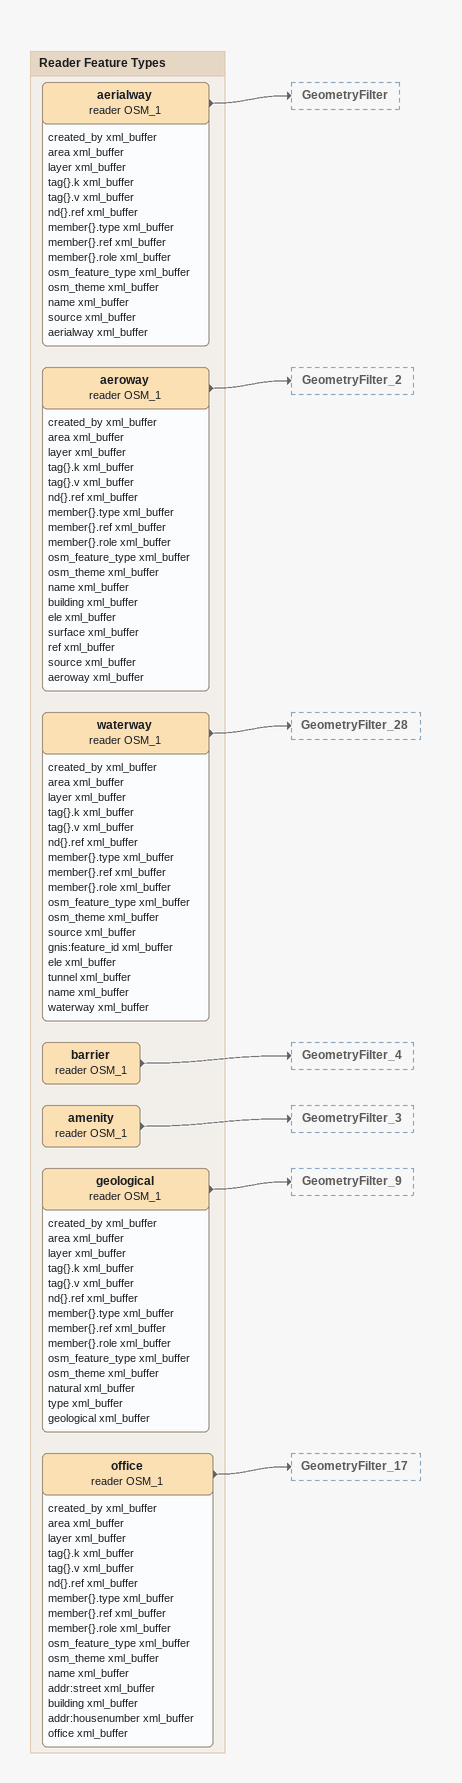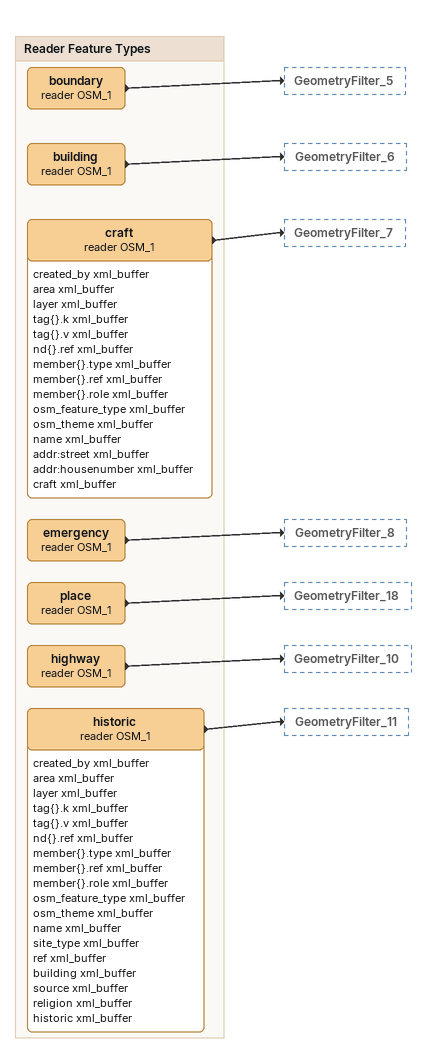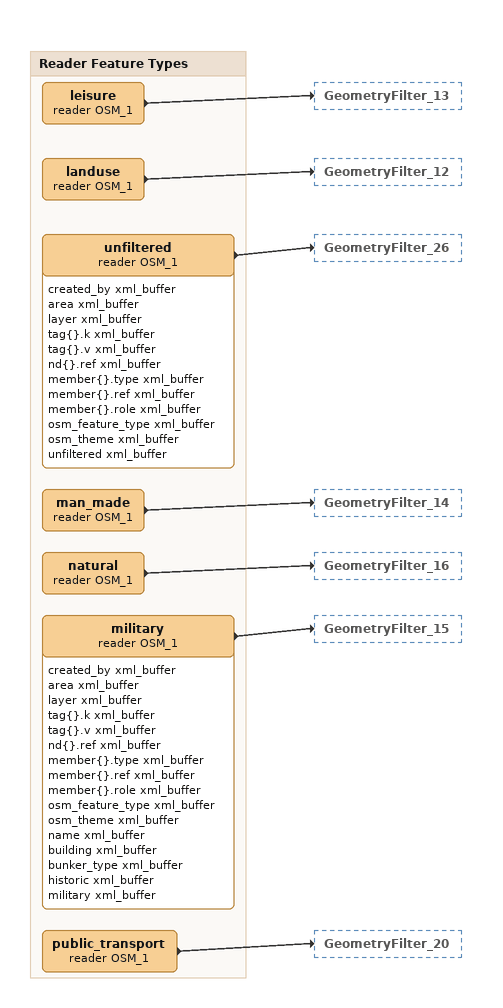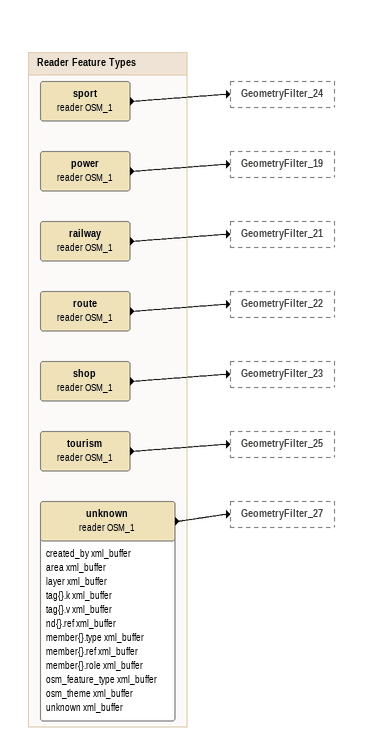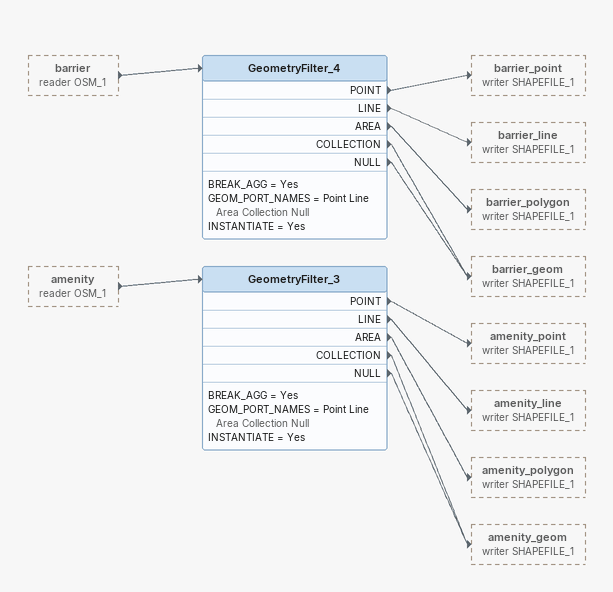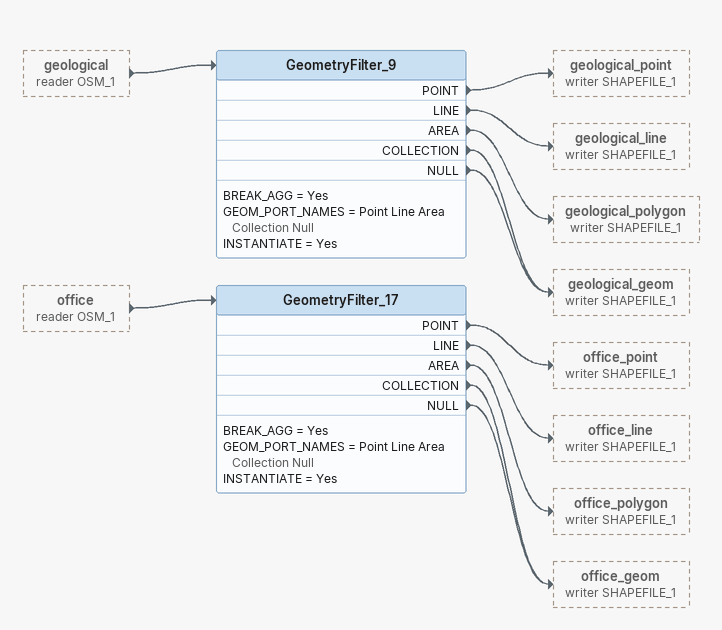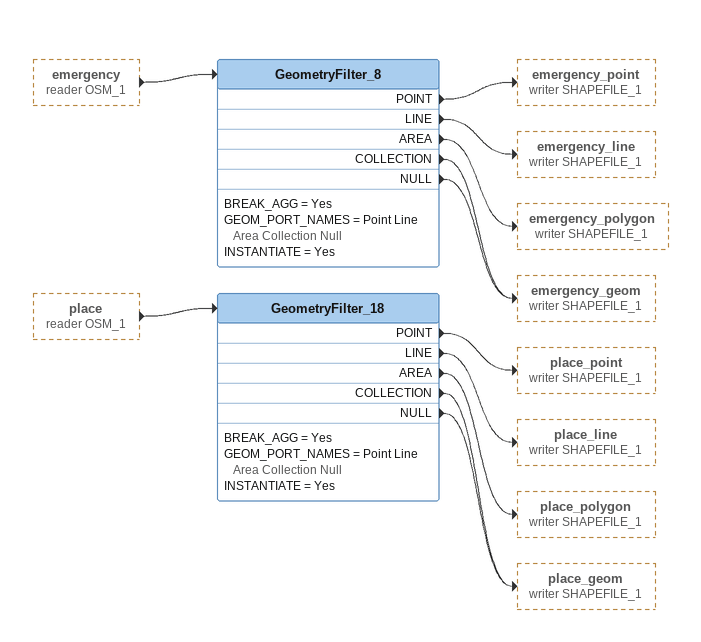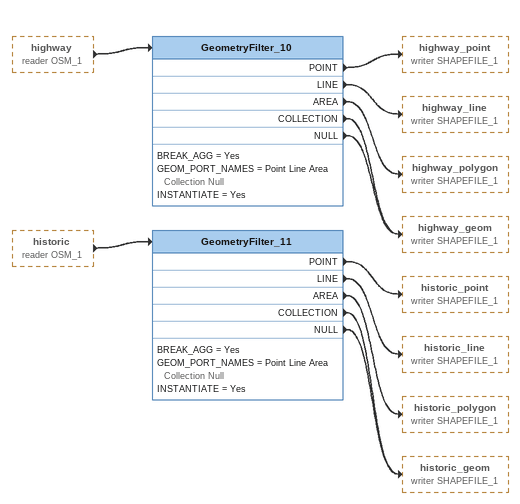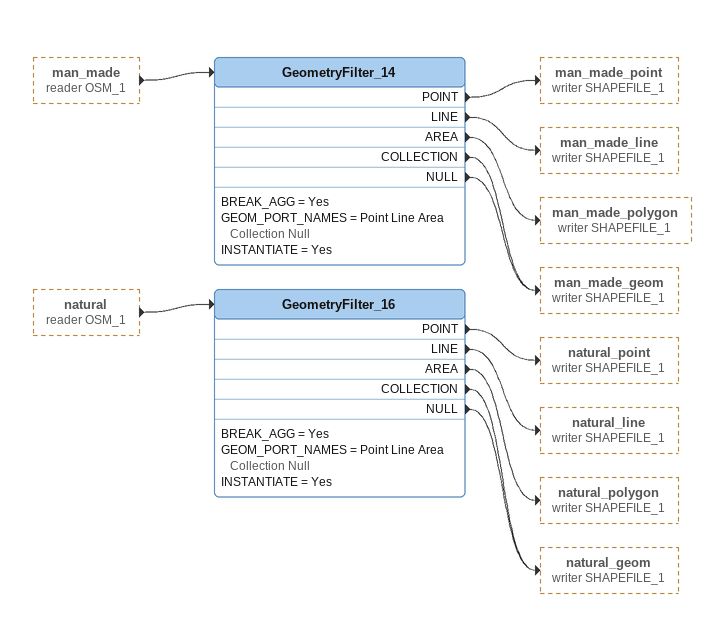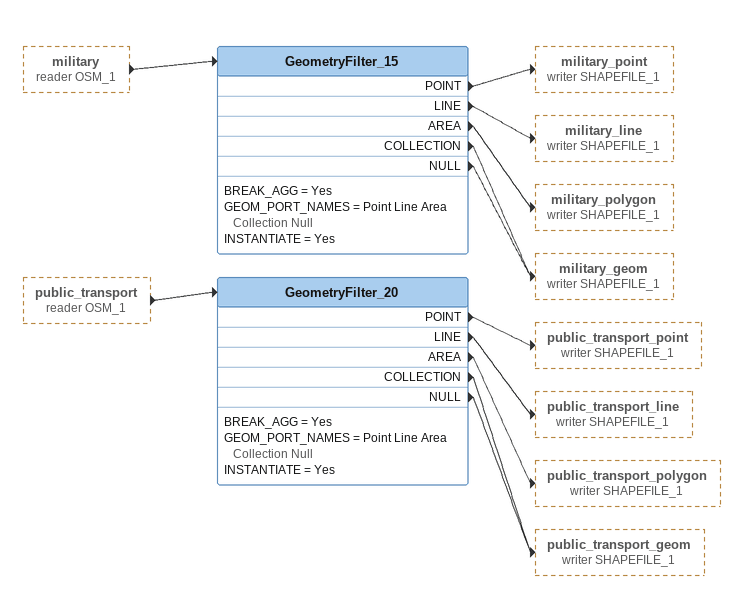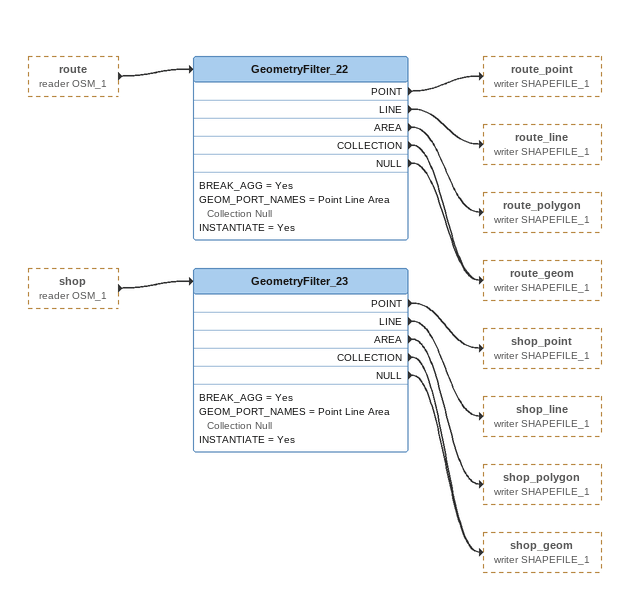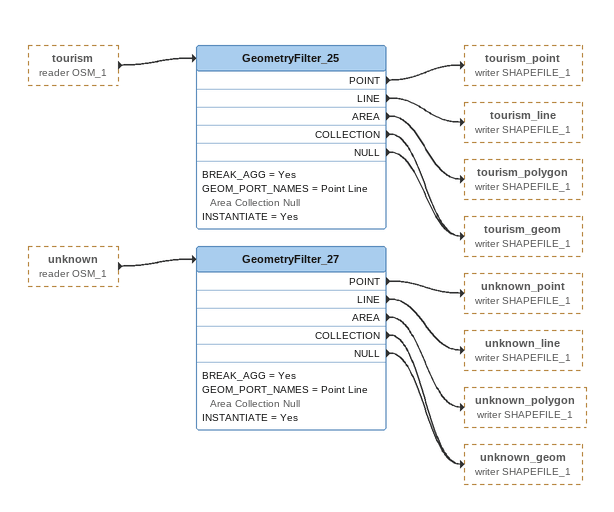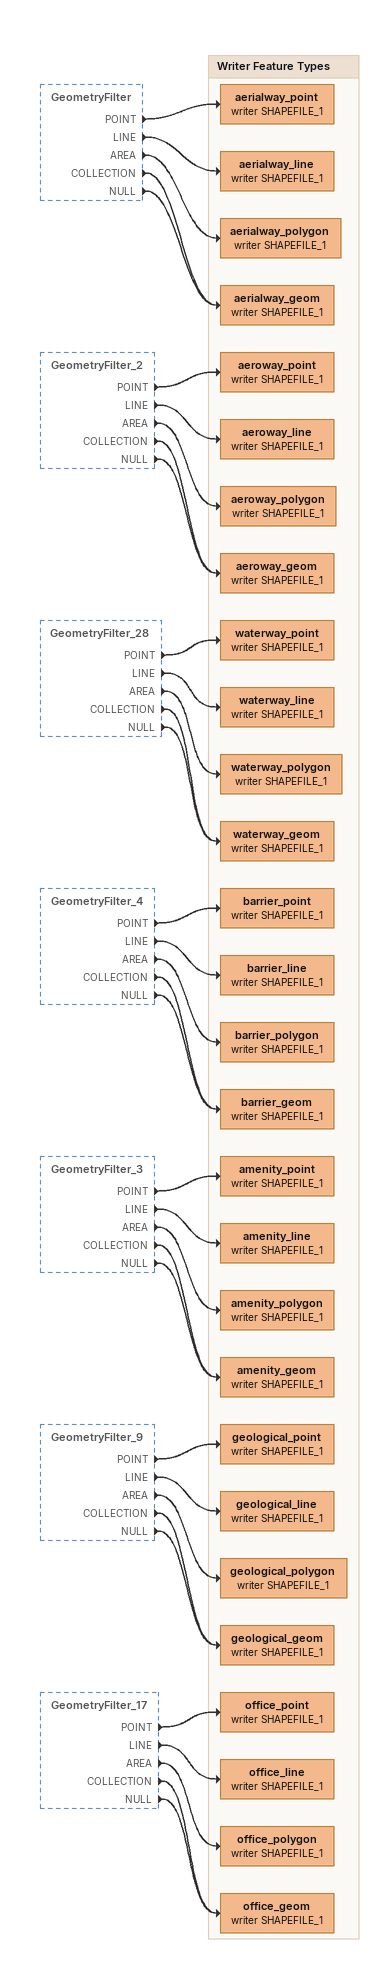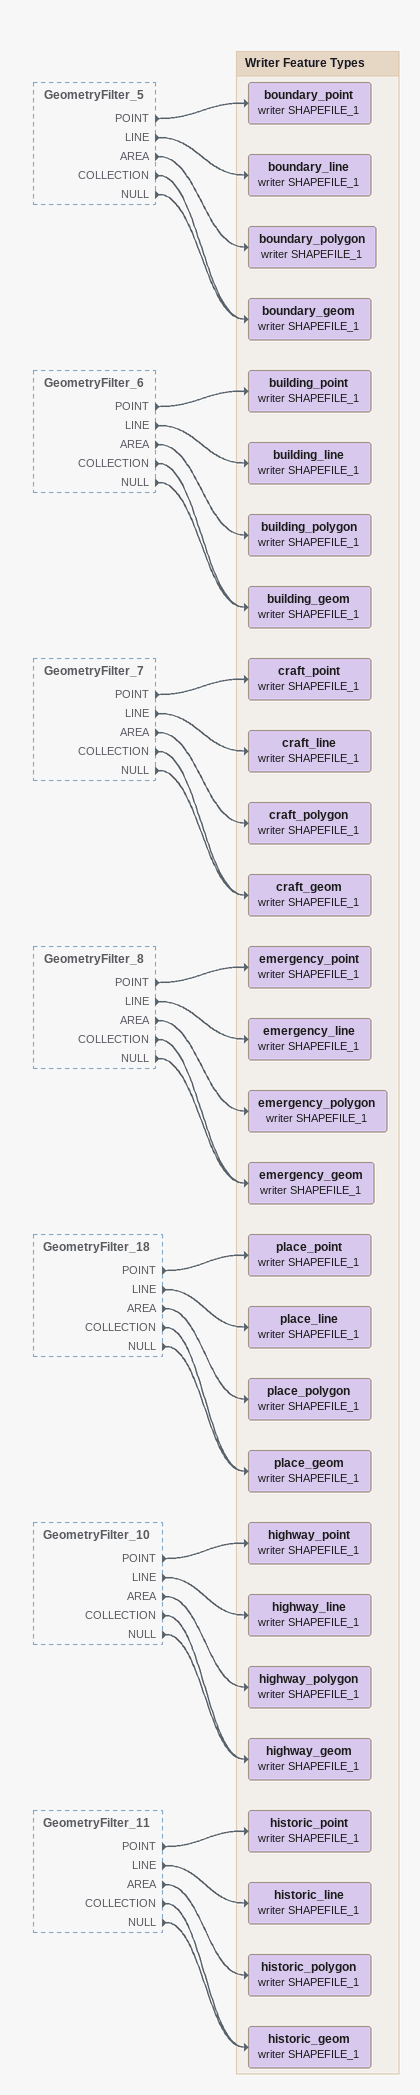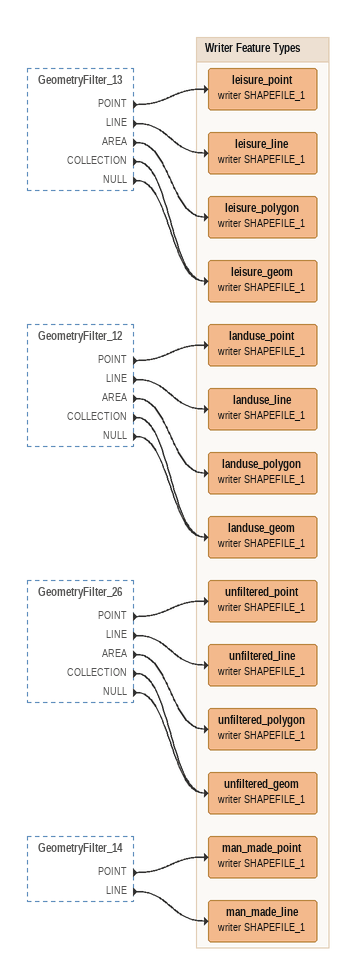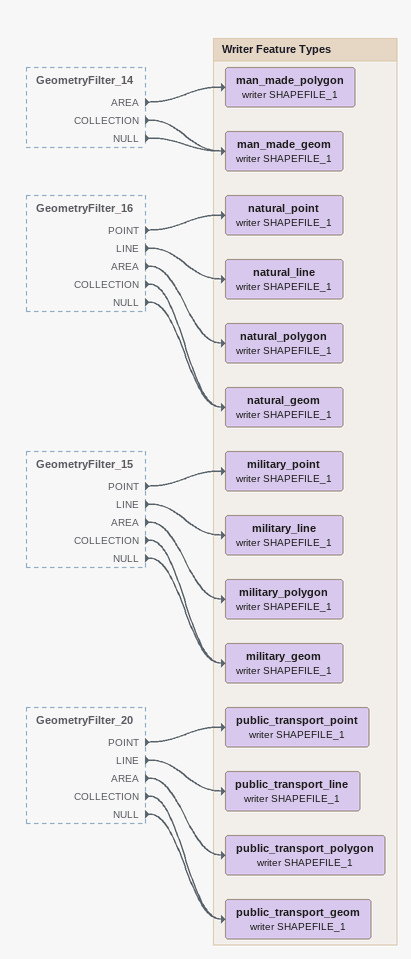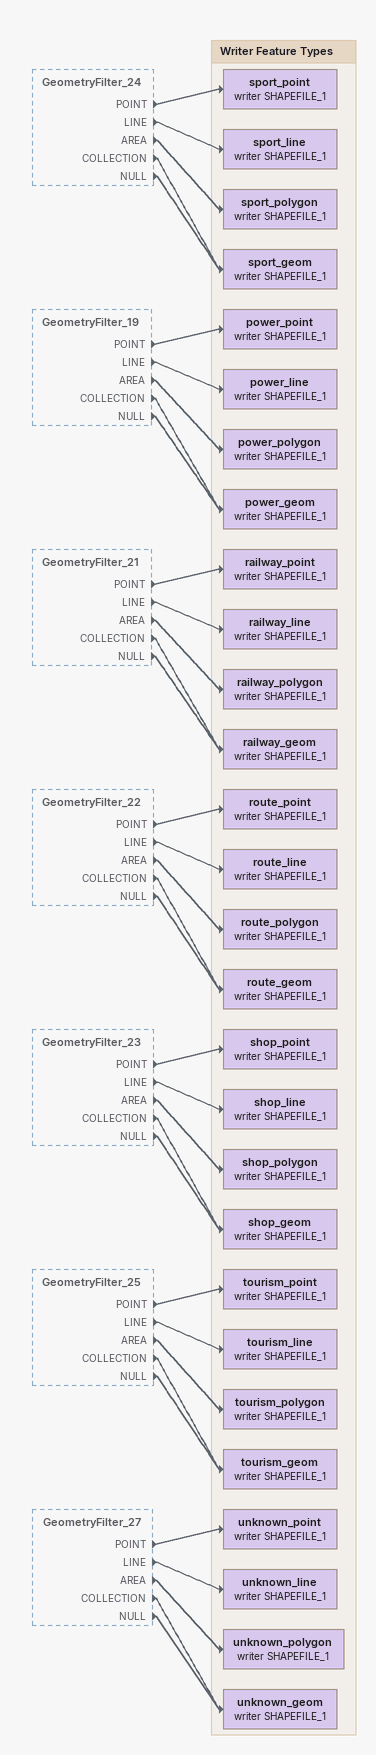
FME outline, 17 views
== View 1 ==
Bookmark: Reader Feature Types
aerialway (reader OSM_1)
    attributes: created_by xml_buffer, area xml_buffer, layer xml_buffer, tag{}.k xml_buffer, tag{}.v xml_buffer, nd{}.ref xml_buffer, member{}.type xml_buffer, member{}.ref xml_buffer, member{}.role xml_buffer, osm_feature_type xml_buffer, osm_theme xml_buffer, name xml_buffer, source xml_buffer, aerialway xml_buffer
    -> GeometryFilter
aeroway (reader OSM_1)
    attributes: created_by xml_buffer, area xml_buffer, layer xml_buffer, tag{}.k xml_buffer, tag{}.v xml_buffer, nd{}.ref xml_buffer, member{}.type xml_buffer, member{}.ref xml_buffer, member{}.role xml_buffer, osm_feature_type xml_buffer, osm_theme xml_buffer, name xml_buffer, building xml_buffer, ele xml_buffer, surface xml_buffer, ref xml_buffer, source xml_buffer, aeroway xml_buffer
    -> GeometryFilter_2
waterway (reader OSM_1)
    attributes: created_by xml_buffer, area xml_buffer, layer xml_buffer, tag{}.k xml_buffer, tag{}.v xml_buffer, nd{}.ref xml_buffer, member{}.type xml_buffer, member{}.ref xml_buffer, member{}.role xml_buffer, osm_feature_type xml_buffer, osm_theme xml_buffer, source xml_buffer, gnis:feature_id xml_buffer, ele xml_buffer, tunnel xml_buffer, name xml_buffer, waterway xml_buffer
    -> GeometryFilter_28
barrier (reader OSM_1)
    -> GeometryFilter_4
amenity (reader OSM_1)
    -> GeometryFilter_3
geological (reader OSM_1)
    attributes: created_by xml_buffer, area xml_buffer, layer xml_buffer, tag{}.k xml_buffer, tag{}.v xml_buffer, nd{}.ref xml_buffer, member{}.type xml_buffer, member{}.ref xml_buffer, member{}.role xml_buffer, osm_feature_type xml_buffer, osm_theme xml_buffer, natural xml_buffer, type xml_buffer, geological xml_buffer
    -> GeometryFilter_9
office (reader OSM_1)
    attributes: created_by xml_buffer, area xml_buffer, layer xml_buffer, tag{}.k xml_buffer, tag{}.v xml_buffer, nd{}.ref xml_buffer, member{}.type xml_buffer, member{}.ref xml_buffer, member{}.role xml_buffer, osm_feature_type xml_buffer, osm_theme xml_buffer, name xml_buffer, addr:street xml_buffer, building xml_buffer, addr:housenumber xml_buffer, office xml_buffer
    -> GeometryFilter_17

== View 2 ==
Bookmark: Reader Feature Types
boundary (reader OSM_1)
    -> GeometryFilter_5
building (reader OSM_1)
    -> GeometryFilter_6
craft (reader OSM_1)
    attributes: created_by xml_buffer, area xml_buffer, layer xml_buffer, tag{}.k xml_buffer, tag{}.v xml_buffer, nd{}.ref xml_buffer, member{}.type xml_buffer, member{}.ref xml_buffer, member{}.role xml_buffer, osm_feature_type xml_buffer, osm_theme xml_buffer, name xml_buffer, addr:street xml_buffer, addr:housenumber xml_buffer, craft xml_buffer
    -> GeometryFilter_7
emergency (reader OSM_1)
    -> GeometryFilter_8
place (reader OSM_1)
    -> GeometryFilter_18
highway (reader OSM_1)
    -> GeometryFilter_10
historic (reader OSM_1)
    attributes: created_by xml_buffer, area xml_buffer, layer xml_buffer, tag{}.k xml_buffer, tag{}.v xml_buffer, nd{}.ref xml_buffer, member{}.type xml_buffer, member{}.ref xml_buffer, member{}.role xml_buffer, osm_feature_type xml_buffer, osm_theme xml_buffer, name xml_buffer, site_type xml_buffer, ref xml_buffer, building xml_buffer, source xml_buffer, religion xml_buffer, historic xml_buffer
    -> GeometryFilter_11

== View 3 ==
Bookmark: Reader Feature Types
leisure (reader OSM_1)
    -> GeometryFilter_13
landuse (reader OSM_1)
    -> GeometryFilter_12
unfiltered (reader OSM_1)
    attributes: created_by xml_buffer, area xml_buffer, layer xml_buffer, tag{}.k xml_buffer, tag{}.v xml_buffer, nd{}.ref xml_buffer, member{}.type xml_buffer, member{}.ref xml_buffer, member{}.role xml_buffer, osm_feature_type xml_buffer, osm_theme xml_buffer, unfiltered xml_buffer
    -> GeometryFilter_26
man_made (reader OSM_1)
    -> GeometryFilter_14
natural (reader OSM_1)
    -> GeometryFilter_16
military (reader OSM_1)
    attributes: created_by xml_buffer, area xml_buffer, layer xml_buffer, tag{}.k xml_buffer, tag{}.v xml_buffer, nd{}.ref xml_buffer, member{}.type xml_buffer, member{}.ref xml_buffer, member{}.role xml_buffer, osm_feature_type xml_buffer, osm_theme xml_buffer, name xml_buffer, building xml_buffer, bunker_type xml_buffer, historic xml_buffer, military xml_buffer
    -> GeometryFilter_15
public_transport (reader OSM_1)
    -> GeometryFilter_20

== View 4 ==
Bookmark: Reader Feature Types
sport (reader OSM_1)
    -> GeometryFilter_24
power (reader OSM_1)
    -> GeometryFilter_19
railway (reader OSM_1)
    -> GeometryFilter_21
route (reader OSM_1)
    -> GeometryFilter_22
shop (reader OSM_1)
    -> GeometryFilter_23
tourism (reader OSM_1)
    -> GeometryFilter_25
unknown (reader OSM_1)
    attributes: created_by xml_buffer, area xml_buffer, layer xml_buffer, tag{}.k xml_buffer, tag{}.v xml_buffer, nd{}.ref xml_buffer, member{}.type xml_buffer, member{}.ref xml_buffer, member{}.role xml_buffer, osm_feature_type xml_buffer, osm_theme xml_buffer, unknown xml_buffer
    -> GeometryFilter_27

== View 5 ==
barrier (reader OSM_1) [outside]
    -> GeometryFilter_4
amenity (reader OSM_1) [outside]
    -> GeometryFilter_3
GeometryFilter_4
    BREAK_AGG = Yes
    GEOM_PORT_NAMES = Point Line Area Collection Null
    INSTANTIATE = Yes
    POINT -> barrier_point (writer SHAPEFILE_1)
    LINE -> barrier_line (writer SHAPEFILE_1)
    AREA -> barrier_polygon (writer SHAPEFILE_1)
    COLLECTION -> barrier_geom (writer SHAPEFILE_1)
    NULL -> barrier_geom (writer SHAPEFILE_1)
GeometryFilter_3
    BREAK_AGG = Yes
    GEOM_PORT_NAMES = Point Line Area Collection Null
    INSTANTIATE = Yes
    POINT -> amenity_point (writer SHAPEFILE_1)
    LINE -> amenity_line (writer SHAPEFILE_1)
    AREA -> amenity_polygon (writer SHAPEFILE_1)
    COLLECTION -> amenity_geom (writer SHAPEFILE_1)
    NULL -> amenity_geom (writer SHAPEFILE_1)

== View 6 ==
geological (reader OSM_1) [outside]
    -> GeometryFilter_9
office (reader OSM_1) [outside]
    -> GeometryFilter_17
GeometryFilter_9
    BREAK_AGG = Yes
    GEOM_PORT_NAMES = Point Line Area Collection Null
    INSTANTIATE = Yes
    POINT -> geological_point (writer SHAPEFILE_1)
    LINE -> geological_line (writer SHAPEFILE_1)
    AREA -> geological_polygon (writer SHAPEFILE_1)
    COLLECTION -> geological_geom (writer SHAPEFILE_1)
    NULL -> geological_geom (writer SHAPEFILE_1)
GeometryFilter_17
    BREAK_AGG = Yes
    GEOM_PORT_NAMES = Point Line Area Collection Null
    INSTANTIATE = Yes
    POINT -> office_point (writer SHAPEFILE_1)
    LINE -> office_line (writer SHAPEFILE_1)
    AREA -> office_polygon (writer SHAPEFILE_1)
    COLLECTION -> office_geom (writer SHAPEFILE_1)
    NULL -> office_geom (writer SHAPEFILE_1)

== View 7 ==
emergency (reader OSM_1) [outside]
    -> GeometryFilter_8
place (reader OSM_1) [outside]
    -> GeometryFilter_18
GeometryFilter_8
    BREAK_AGG = Yes
    GEOM_PORT_NAMES = Point Line Area Collection Null
    INSTANTIATE = Yes
    POINT -> emergency_point (writer SHAPEFILE_1)
    LINE -> emergency_line (writer SHAPEFILE_1)
    AREA -> emergency_polygon (writer SHAPEFILE_1)
    COLLECTION -> emergency_geom (writer SHAPEFILE_1)
    NULL -> emergency_geom (writer SHAPEFILE_1)
GeometryFilter_18
    BREAK_AGG = Yes
    GEOM_PORT_NAMES = Point Line Area Collection Null
    INSTANTIATE = Yes
    POINT -> place_point (writer SHAPEFILE_1)
    LINE -> place_line (writer SHAPEFILE_1)
    AREA -> place_polygon (writer SHAPEFILE_1)
    COLLECTION -> place_geom (writer SHAPEFILE_1)
    NULL -> place_geom (writer SHAPEFILE_1)

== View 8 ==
highway (reader OSM_1) [outside]
    -> GeometryFilter_10
historic (reader OSM_1) [outside]
    -> GeometryFilter_11
GeometryFilter_10
    BREAK_AGG = Yes
    GEOM_PORT_NAMES = Point Line Area Collection Null
    INSTANTIATE = Yes
    POINT -> highway_point (writer SHAPEFILE_1)
    LINE -> highway_line (writer SHAPEFILE_1)
    AREA -> highway_polygon (writer SHAPEFILE_1)
    COLLECTION -> highway_geom (writer SHAPEFILE_1)
    NULL -> highway_geom (writer SHAPEFILE_1)
GeometryFilter_11
    BREAK_AGG = Yes
    GEOM_PORT_NAMES = Point Line Area Collection Null
    INSTANTIATE = Yes
    POINT -> historic_point (writer SHAPEFILE_1)
    LINE -> historic_line (writer SHAPEFILE_1)
    AREA -> historic_polygon (writer SHAPEFILE_1)
    COLLECTION -> historic_geom (writer SHAPEFILE_1)
    NULL -> historic_geom (writer SHAPEFILE_1)

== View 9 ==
man_made (reader OSM_1) [outside]
    -> GeometryFilter_14
natural (reader OSM_1) [outside]
    -> GeometryFilter_16
GeometryFilter_14
    BREAK_AGG = Yes
    GEOM_PORT_NAMES = Point Line Area Collection Null
    INSTANTIATE = Yes
    POINT -> man_made_point (writer SHAPEFILE_1)
    LINE -> man_made_line (writer SHAPEFILE_1)
    AREA -> man_made_polygon (writer SHAPEFILE_1)
    COLLECTION -> man_made_geom (writer SHAPEFILE_1)
    NULL -> man_made_geom (writer SHAPEFILE_1)
GeometryFilter_16
    BREAK_AGG = Yes
    GEOM_PORT_NAMES = Point Line Area Collection Null
    INSTANTIATE = Yes
    POINT -> natural_point (writer SHAPEFILE_1)
    LINE -> natural_line (writer SHAPEFILE_1)
    AREA -> natural_polygon (writer SHAPEFILE_1)
    COLLECTION -> natural_geom (writer SHAPEFILE_1)
    NULL -> natural_geom (writer SHAPEFILE_1)

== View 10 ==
military (reader OSM_1) [outside]
    -> GeometryFilter_15
public_transport (reader OSM_1) [outside]
    -> GeometryFilter_20
GeometryFilter_15
    BREAK_AGG = Yes
    GEOM_PORT_NAMES = Point Line Area Collection Null
    INSTANTIATE = Yes
    POINT -> military_point (writer SHAPEFILE_1)
    LINE -> military_line (writer SHAPEFILE_1)
    AREA -> military_polygon (writer SHAPEFILE_1)
    COLLECTION -> military_geom (writer SHAPEFILE_1)
    NULL -> military_geom (writer SHAPEFILE_1)
GeometryFilter_20
    BREAK_AGG = Yes
    GEOM_PORT_NAMES = Point Line Area Collection Null
    INSTANTIATE = Yes
    POINT -> public_transport_point (writer SHAPEFILE_1)
    LINE -> public_transport_line (writer SHAPEFILE_1)
    AREA -> public_transport_polygon (writer SHAPEFILE_1)
    COLLECTION -> public_transport_geom (writer SHAPEFILE_1)
    NULL -> public_transport_geom (writer SHAPEFILE_1)

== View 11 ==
route (reader OSM_1) [outside]
    -> GeometryFilter_22
shop (reader OSM_1) [outside]
    -> GeometryFilter_23
GeometryFilter_22
    BREAK_AGG = Yes
    GEOM_PORT_NAMES = Point Line Area Collection Null
    INSTANTIATE = Yes
    POINT -> route_point (writer SHAPEFILE_1)
    LINE -> route_line (writer SHAPEFILE_1)
    AREA -> route_polygon (writer SHAPEFILE_1)
    COLLECTION -> route_geom (writer SHAPEFILE_1)
    NULL -> route_geom (writer SHAPEFILE_1)
GeometryFilter_23
    BREAK_AGG = Yes
    GEOM_PORT_NAMES = Point Line Area Collection Null
    INSTANTIATE = Yes
    POINT -> shop_point (writer SHAPEFILE_1)
    LINE -> shop_line (writer SHAPEFILE_1)
    AREA -> shop_polygon (writer SHAPEFILE_1)
    COLLECTION -> shop_geom (writer SHAPEFILE_1)
    NULL -> shop_geom (writer SHAPEFILE_1)

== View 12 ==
tourism (reader OSM_1) [outside]
    -> GeometryFilter_25
unknown (reader OSM_1) [outside]
    -> GeometryFilter_27
GeometryFilter_25
    BREAK_AGG = Yes
    GEOM_PORT_NAMES = Point Line Area Collection Null
    INSTANTIATE = Yes
    POINT -> tourism_point (writer SHAPEFILE_1)
    LINE -> tourism_line (writer SHAPEFILE_1)
    AREA -> tourism_polygon (writer SHAPEFILE_1)
    COLLECTION -> tourism_geom (writer SHAPEFILE_1)
    NULL -> tourism_geom (writer SHAPEFILE_1)
GeometryFilter_27
    BREAK_AGG = Yes
    GEOM_PORT_NAMES = Point Line Area Collection Null
    INSTANTIATE = Yes
    POINT -> unknown_point (writer SHAPEFILE_1)
    LINE -> unknown_line (writer SHAPEFILE_1)
    AREA -> unknown_polygon (writer SHAPEFILE_1)
    COLLECTION -> unknown_geom (writer SHAPEFILE_1)
    NULL -> unknown_geom (writer SHAPEFILE_1)

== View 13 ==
GeometryFilter [outside]
    POINT -> aerialway_point (writer SHAPEFILE_1)
    LINE -> aerialway_line (writer SHAPEFILE_1)
    AREA -> aerialway_polygon (writer SHAPEFILE_1)
    COLLECTION -> aerialway_geom (writer SHAPEFILE_1)
    NULL -> aerialway_geom (writer SHAPEFILE_1)
GeometryFilter_2 [outside]
    POINT -> aeroway_point (writer SHAPEFILE_1)
    LINE -> aeroway_line (writer SHAPEFILE_1)
    AREA -> aeroway_polygon (writer SHAPEFILE_1)
    COLLECTION -> aeroway_geom (writer SHAPEFILE_1)
    NULL -> aeroway_geom (writer SHAPEFILE_1)
GeometryFilter_28 [outside]
    POINT -> waterway_point (writer SHAPEFILE_1)
    LINE -> waterway_line (writer SHAPEFILE_1)
    AREA -> waterway_polygon (writer SHAPEFILE_1)
    COLLECTION -> waterway_geom (writer SHAPEFILE_1)
    NULL -> waterway_geom (writer SHAPEFILE_1)
GeometryFilter_4 [outside]
    POINT -> barrier_point (writer SHAPEFILE_1)
    LINE -> barrier_line (writer SHAPEFILE_1)
    AREA -> barrier_polygon (writer SHAPEFILE_1)
    COLLECTION -> barrier_geom (writer SHAPEFILE_1)
    NULL -> barrier_geom (writer SHAPEFILE_1)
GeometryFilter_3 [outside]
    POINT -> amenity_point (writer SHAPEFILE_1)
    LINE -> amenity_line (writer SHAPEFILE_1)
    AREA -> amenity_polygon (writer SHAPEFILE_1)
    COLLECTION -> amenity_geom (writer SHAPEFILE_1)
    NULL -> amenity_geom (writer SHAPEFILE_1)
GeometryFilter_9 [outside]
    POINT -> geological_point (writer SHAPEFILE_1)
    LINE -> geological_line (writer SHAPEFILE_1)
    AREA -> geological_polygon (writer SHAPEFILE_1)
    COLLECTION -> geological_geom (writer SHAPEFILE_1)
    NULL -> geological_geom (writer SHAPEFILE_1)
GeometryFilter_17 [outside]
    POINT -> office_point (writer SHAPEFILE_1)
    LINE -> office_line (writer SHAPEFILE_1)
    AREA -> office_polygon (writer SHAPEFILE_1)
    COLLECTION -> office_geom (writer SHAPEFILE_1)
    NULL -> office_geom (writer SHAPEFILE_1)

Bookmark: Writer Feature Types
aerialway_point (writer SHAPEFILE_1)
aerialway_line (writer SHAPEFILE_1)
aerialway_polygon (writer SHAPEFILE_1)
aerialway_geom (writer SHAPEFILE_1)
aeroway_point (writer SHAPEFILE_1)
aeroway_line (writer SHAPEFILE_1)
aeroway_polygon (writer SHAPEFILE_1)
aeroway_geom (writer SHAPEFILE_1)
waterway_point (writer SHAPEFILE_1)
waterway_line (writer SHAPEFILE_1)
waterway_polygon (writer SHAPEFILE_1)
waterway_geom (writer SHAPEFILE_1)
barrier_point (writer SHAPEFILE_1)
barrier_line (writer SHAPEFILE_1)
barrier_polygon (writer SHAPEFILE_1)
barrier_geom (writer SHAPEFILE_1)
amenity_point (writer SHAPEFILE_1)
amenity_line (writer SHAPEFILE_1)
amenity_polygon (writer SHAPEFILE_1)
amenity_geom (writer SHAPEFILE_1)
geological_point (writer SHAPEFILE_1)
geological_line (writer SHAPEFILE_1)
geological_polygon (writer SHAPEFILE_1)
geological_geom (writer SHAPEFILE_1)
office_point (writer SHAPEFILE_1)
office_line (writer SHAPEFILE_1)
office_polygon (writer SHAPEFILE_1)
office_geom (writer SHAPEFILE_1)

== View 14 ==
GeometryFilter_5 [outside]
    POINT -> boundary_point (writer SHAPEFILE_1)
    LINE -> boundary_line (writer SHAPEFILE_1)
    AREA -> boundary_polygon (writer SHAPEFILE_1)
    COLLECTION -> boundary_geom (writer SHAPEFILE_1)
    NULL -> boundary_geom (writer SHAPEFILE_1)
GeometryFilter_6 [outside]
    POINT -> building_point (writer SHAPEFILE_1)
    LINE -> building_line (writer SHAPEFILE_1)
    AREA -> building_polygon (writer SHAPEFILE_1)
    COLLECTION -> building_geom (writer SHAPEFILE_1)
    NULL -> building_geom (writer SHAPEFILE_1)
GeometryFilter_7 [outside]
    POINT -> craft_point (writer SHAPEFILE_1)
    LINE -> craft_line (writer SHAPEFILE_1)
    AREA -> craft_polygon (writer SHAPEFILE_1)
    COLLECTION -> craft_geom (writer SHAPEFILE_1)
    NULL -> craft_geom (writer SHAPEFILE_1)
GeometryFilter_8 [outside]
    POINT -> emergency_point (writer SHAPEFILE_1)
    LINE -> emergency_line (writer SHAPEFILE_1)
    AREA -> emergency_polygon (writer SHAPEFILE_1)
    COLLECTION -> emergency_geom (writer SHAPEFILE_1)
    NULL -> emergency_geom (writer SHAPEFILE_1)
GeometryFilter_18 [outside]
    POINT -> place_point (writer SHAPEFILE_1)
    LINE -> place_line (writer SHAPEFILE_1)
    AREA -> place_polygon (writer SHAPEFILE_1)
    COLLECTION -> place_geom (writer SHAPEFILE_1)
    NULL -> place_geom (writer SHAPEFILE_1)
GeometryFilter_10 [outside]
    POINT -> highway_point (writer SHAPEFILE_1)
    LINE -> highway_line (writer SHAPEFILE_1)
    AREA -> highway_polygon (writer SHAPEFILE_1)
    COLLECTION -> highway_geom (writer SHAPEFILE_1)
    NULL -> highway_geom (writer SHAPEFILE_1)
GeometryFilter_11 [outside]
    POINT -> historic_point (writer SHAPEFILE_1)
    LINE -> historic_line (writer SHAPEFILE_1)
    AREA -> historic_polygon (writer SHAPEFILE_1)
    COLLECTION -> historic_geom (writer SHAPEFILE_1)
    NULL -> historic_geom (writer SHAPEFILE_1)

Bookmark: Writer Feature Types
boundary_point (writer SHAPEFILE_1)
boundary_line (writer SHAPEFILE_1)
boundary_polygon (writer SHAPEFILE_1)
boundary_geom (writer SHAPEFILE_1)
building_point (writer SHAPEFILE_1)
building_line (writer SHAPEFILE_1)
building_polygon (writer SHAPEFILE_1)
building_geom (writer SHAPEFILE_1)
craft_point (writer SHAPEFILE_1)
craft_line (writer SHAPEFILE_1)
craft_polygon (writer SHAPEFILE_1)
craft_geom (writer SHAPEFILE_1)
emergency_point (writer SHAPEFILE_1)
emergency_line (writer SHAPEFILE_1)
emergency_polygon (writer SHAPEFILE_1)
emergency_geom (writer SHAPEFILE_1)
place_point (writer SHAPEFILE_1)
place_line (writer SHAPEFILE_1)
place_polygon (writer SHAPEFILE_1)
place_geom (writer SHAPEFILE_1)
highway_point (writer SHAPEFILE_1)
highway_line (writer SHAPEFILE_1)
highway_polygon (writer SHAPEFILE_1)
highway_geom (writer SHAPEFILE_1)
historic_point (writer SHAPEFILE_1)
historic_line (writer SHAPEFILE_1)
historic_polygon (writer SHAPEFILE_1)
historic_geom (writer SHAPEFILE_1)

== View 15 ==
GeometryFilter_13 [outside]
    POINT -> leisure_point (writer SHAPEFILE_1)
    LINE -> leisure_line (writer SHAPEFILE_1)
    AREA -> leisure_polygon (writer SHAPEFILE_1)
    COLLECTION -> leisure_geom (writer SHAPEFILE_1)
    NULL -> leisure_geom (writer SHAPEFILE_1)
GeometryFilter_12 [outside]
    POINT -> landuse_point (writer SHAPEFILE_1)
    LINE -> landuse_line (writer SHAPEFILE_1)
    AREA -> landuse_polygon (writer SHAPEFILE_1)
    COLLECTION -> landuse_geom (writer SHAPEFILE_1)
    NULL -> landuse_geom (writer SHAPEFILE_1)
GeometryFilter_26 [outside]
    POINT -> unfiltered_point (writer SHAPEFILE_1)
    LINE -> unfiltered_line (writer SHAPEFILE_1)
    AREA -> unfiltered_polygon (writer SHAPEFILE_1)
    COLLECTION -> unfiltered_geom (writer SHAPEFILE_1)
    NULL -> unfiltered_geom (writer SHAPEFILE_1)
GeometryFilter_14 [outside]
    POINT -> man_made_point (writer SHAPEFILE_1)
    LINE -> man_made_line (writer SHAPEFILE_1)

Bookmark: Writer Feature Types
leisure_point (writer SHAPEFILE_1)
leisure_line (writer SHAPEFILE_1)
leisure_polygon (writer SHAPEFILE_1)
leisure_geom (writer SHAPEFILE_1)
landuse_point (writer SHAPEFILE_1)
landuse_line (writer SHAPEFILE_1)
landuse_polygon (writer SHAPEFILE_1)
landuse_geom (writer SHAPEFILE_1)
unfiltered_point (writer SHAPEFILE_1)
unfiltered_line (writer SHAPEFILE_1)
unfiltered_polygon (writer SHAPEFILE_1)
unfiltered_geom (writer SHAPEFILE_1)
man_made_point (writer SHAPEFILE_1)
man_made_line (writer SHAPEFILE_1)

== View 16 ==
GeometryFilter_14 [outside]
    AREA -> man_made_polygon (writer SHAPEFILE_1)
    COLLECTION -> man_made_geom (writer SHAPEFILE_1)
    NULL -> man_made_geom (writer SHAPEFILE_1)
GeometryFilter_16 [outside]
    POINT -> natural_point (writer SHAPEFILE_1)
    LINE -> natural_line (writer SHAPEFILE_1)
    AREA -> natural_polygon (writer SHAPEFILE_1)
    COLLECTION -> natural_geom (writer SHAPEFILE_1)
    NULL -> natural_geom (writer SHAPEFILE_1)
GeometryFilter_15 [outside]
    POINT -> military_point (writer SHAPEFILE_1)
    LINE -> military_line (writer SHAPEFILE_1)
    AREA -> military_polygon (writer SHAPEFILE_1)
    COLLECTION -> military_geom (writer SHAPEFILE_1)
    NULL -> military_geom (writer SHAPEFILE_1)
GeometryFilter_20 [outside]
    POINT -> public_transport_point (writer SHAPEFILE_1)
    LINE -> public_transport_line (writer SHAPEFILE_1)
    AREA -> public_transport_polygon (writer SHAPEFILE_1)
    COLLECTION -> public_transport_geom (writer SHAPEFILE_1)
    NULL -> public_transport_geom (writer SHAPEFILE_1)

Bookmark: Writer Feature Types
man_made_polygon (writer SHAPEFILE_1)
man_made_geom (writer SHAPEFILE_1)
natural_point (writer SHAPEFILE_1)
natural_line (writer SHAPEFILE_1)
natural_polygon (writer SHAPEFILE_1)
natural_geom (writer SHAPEFILE_1)
military_point (writer SHAPEFILE_1)
military_line (writer SHAPEFILE_1)
military_polygon (writer SHAPEFILE_1)
military_geom (writer SHAPEFILE_1)
public_transport_point (writer SHAPEFILE_1)
public_transport_line (writer SHAPEFILE_1)
public_transport_polygon (writer SHAPEFILE_1)
public_transport_geom (writer SHAPEFILE_1)

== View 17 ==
GeometryFilter_24 [outside]
    POINT -> sport_point (writer SHAPEFILE_1)
    LINE -> sport_line (writer SHAPEFILE_1)
    AREA -> sport_polygon (writer SHAPEFILE_1)
    COLLECTION -> sport_geom (writer SHAPEFILE_1)
    NULL -> sport_geom (writer SHAPEFILE_1)
GeometryFilter_19 [outside]
    POINT -> power_point (writer SHAPEFILE_1)
    LINE -> power_line (writer SHAPEFILE_1)
    AREA -> power_polygon (writer SHAPEFILE_1)
    COLLECTION -> power_geom (writer SHAPEFILE_1)
    NULL -> power_geom (writer SHAPEFILE_1)
GeometryFilter_21 [outside]
    POINT -> railway_point (writer SHAPEFILE_1)
    LINE -> railway_line (writer SHAPEFILE_1)
    AREA -> railway_polygon (writer SHAPEFILE_1)
    COLLECTION -> railway_geom (writer SHAPEFILE_1)
    NULL -> railway_geom (writer SHAPEFILE_1)
GeometryFilter_22 [outside]
    POINT -> route_point (writer SHAPEFILE_1)
    LINE -> route_line (writer SHAPEFILE_1)
    AREA -> route_polygon (writer SHAPEFILE_1)
    COLLECTION -> route_geom (writer SHAPEFILE_1)
    NULL -> route_geom (writer SHAPEFILE_1)
GeometryFilter_23 [outside]
    POINT -> shop_point (writer SHAPEFILE_1)
    LINE -> shop_line (writer SHAPEFILE_1)
    AREA -> shop_polygon (writer SHAPEFILE_1)
    COLLECTION -> shop_geom (writer SHAPEFILE_1)
    NULL -> shop_geom (writer SHAPEFILE_1)
GeometryFilter_25 [outside]
    POINT -> tourism_point (writer SHAPEFILE_1)
    LINE -> tourism_line (writer SHAPEFILE_1)
    AREA -> tourism_polygon (writer SHAPEFILE_1)
    COLLECTION -> tourism_geom (writer SHAPEFILE_1)
    NULL -> tourism_geom (writer SHAPEFILE_1)
GeometryFilter_27 [outside]
    POINT -> unknown_point (writer SHAPEFILE_1)
    LINE -> unknown_line (writer SHAPEFILE_1)
    AREA -> unknown_polygon (writer SHAPEFILE_1)
    COLLECTION -> unknown_geom (writer SHAPEFILE_1)
    NULL -> unknown_geom (writer SHAPEFILE_1)

Bookmark: Writer Feature Types
sport_point (writer SHAPEFILE_1)
sport_line (writer SHAPEFILE_1)
sport_polygon (writer SHAPEFILE_1)
sport_geom (writer SHAPEFILE_1)
power_point (writer SHAPEFILE_1)
power_line (writer SHAPEFILE_1)
power_polygon (writer SHAPEFILE_1)
power_geom (writer SHAPEFILE_1)
railway_point (writer SHAPEFILE_1)
railway_line (writer SHAPEFILE_1)
railway_polygon (writer SHAPEFILE_1)
railway_geom (writer SHAPEFILE_1)
route_point (writer SHAPEFILE_1)
route_line (writer SHAPEFILE_1)
route_polygon (writer SHAPEFILE_1)
route_geom (writer SHAPEFILE_1)
shop_point (writer SHAPEFILE_1)
shop_line (writer SHAPEFILE_1)
shop_polygon (writer SHAPEFILE_1)
shop_geom (writer SHAPEFILE_1)
tourism_point (writer SHAPEFILE_1)
tourism_line (writer SHAPEFILE_1)
tourism_polygon (writer SHAPEFILE_1)
tourism_geom (writer SHAPEFILE_1)
unknown_point (writer SHAPEFILE_1)
unknown_line (writer SHAPEFILE_1)
unknown_polygon (writer SHAPEFILE_1)
unknown_geom (writer SHAPEFILE_1)
